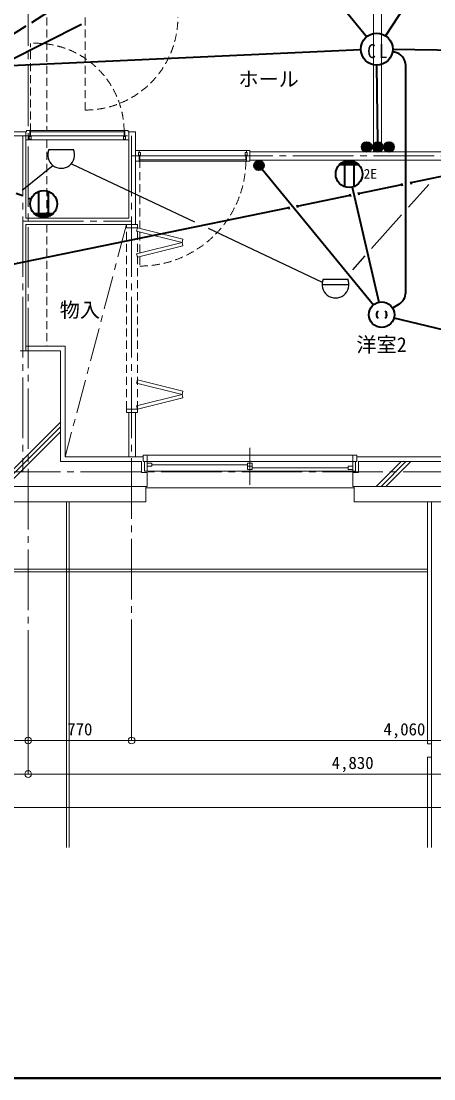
# Model space of a CAD drawing. Units: millimetres at full size, sheet at 1:50; details may follow other scales. Extents: x -9674 to 9699, y -6794 to 6791.
# Drawn here: x 1866 to 4936, y -6794 to 1077 of the extents above; entities that cross this region are included whole.
import ezdxf
from ezdxf.enums import TextEntityAlignment as Align

# ---------------------------------------------------------------- set-up
doc = ezdxf.new("R2010")
doc.units = ezdxf.units.MM
doc.header["$LTSCALE"] = 50
doc.header["$PDMODE"] = 32
doc.header["$PDSIZE"] = 50
for name, pattern in [('CHAIN1', [8, 5, -1, 1, -1]), ('CHAIN2', [12, 9, -1, 1, -1]), ('DASHED1', [1.8, 1.2, -0.6]), ('DASHED3', [4, 3, -1])]:
    doc.linetypes.add(name, pattern=pattern)
for name, color, linetype, lineweight in [('0-0_図面枠', 7, 'Continuous', 9), ('1-0_芯', 134, 'CHAIN2', 9), ('1-1_躯体', 134, 'Continuous', 9), ('1-2_間仕切', 134, 'Continuous', 9), ('1-3_建具', 134, 'Continuous', 9), ('1-5_設備', 134, 'Continuous', 9), ('1-6_ﾊﾞﾙｺﾆｰ・階段', 134, 'Continuous', 9), ('1-7_その他', 134, 'DASHED1', 9), ('1-8_ハッチ', 134, 'Continuous', 9), ('1-B_寸法', 134, 'Continuous', 9), ('1-C_梁', 134, 'DASHED1', 9), ('2-0_芯', 2, 'Continuous', 35), ('2-E', 2, 'Continuous', 35), ('3-3', 1, 'Continuous', 25), ('3-E', 3, 'Continuous', 35)]:
    doc.layers.add(name, color=color, linetype=linetype, lineweight=lineweight)
doc.layers.add('1-A_文字', color=134, linetype='Continuous')
doc.styles.add('ＭＳ ゴシック', font='')
doc.styles.get('ＭＳ ゴシック').set_extended_font_data('MS Gothic')

msp = doc.modelspace()

# ---------------------------------------------------------------- linework, layer by layer
at = {"layer": '0-0_図面枠'}
for p, q in [((-9673.92, -6793.93), (9698.92, -6793.93)), ((-9672.16, -6792.16), (9697.16, -6792.16)), ((-9670.4, -6790.4), (9695.4, -6790.4)), ((9693.64, -6788.64), (-9668.64, -6788.64)), ((-9666.87, -6786.88), (9691.87, -6786.88)), ((-9665.11, -6785.11), (9690.11, -6785.11)), ((-9663.35, -6783.35), (9688.35, -6783.35))]:
    msp.add_line(p, q, dxfattribs=at)
at = {"layer": '1-0_芯'}
for p, q in [((1917.5, 4944.23), (1917.5, -3525.77)), ((-892.5, 224.23), (2687.5, 224.23)), ((1878.5, 224.23), (1878.5, -2275.77)), ((2687.5, 224.23), (2687.5, -3525.77)), ((2687.5, 74.23), (8517.5, 74.23)), ((1878.5, -412.27), (2687.5, -412.27)), ((-8492.5, -2275.77), (8517.5, -2275.77))]:
    msp.add_line(p, q, dxfattribs=at)
at = {"layer": '1-1_躯体'}
for p, q in [((1857.5, -1375.77), (2157.5, -1375.77)), ((2157.5, -1375.77), (2157.5, -2200.77)), ((2157.5, -2200.77), (2760.5, -2200.77)), ((2760.5, -2200.77), (2760.5, -2280.77)), ((4374.5, -2200.77), (4374.5, -2280.77)), ((4374.5, -2200.77), (6507.5, -2200.77)), ((2760.5, -2280.77), (2802.5, -2280.77)), ((2802.5, -2280.77), (2802.5, -2385.77)), ((4374.5, -2280.77), (4332.5, -2280.77)), ((4332.5, -2280.77), (4332.5, -2385.77)), ((1132.5, -2385.77), (2802.5, -2385.77)), ((4332.5, -2385.77), (6807.5, -2385.77))]:
    msp.add_line(p, q, dxfattribs=at)
at = {"layer": '1-2_間仕切'}
for p, q in [((1003.5, 254.23), (1887.5, 254.23)), ((1904.5, 254.23), (1848.5, 254.23)), ((1899.5, -388.77), (1899.5, 254.23)), ((2717.5, 254.23), (2661.5, 254.23)), ((2666.5, -388.77), (2666.5, 254.23)), ((2717.5, 254.23), (2717.5, -435.77)), ((5552.5, 104.23), (3567.5, 104.23)), ((5552.5, 43.23), (3567.5, 43.23)), ((2666.5, -388.77), (1899.5, -388.77)), ((1899.5, -1375.77), (1899.5, -435.77)), ((2717.5, -435.77), (1899.5, -435.77)), ((2666.5, -2165.77), (2666.5, -1835.77)), ((2717.5, -1835.77), (2717.5, -2165.77))]:
    msp.add_line(p, q, dxfattribs=at)
at = {"layer": '1-3_建具', "linetype": 'DASHED1'}
for p, q in [((2342.5, 1104.23), (2342.5, 415.23)), ((1934.5, 254.23), (1934.5, 911.07)), ((2747.5, 44.23), (2747.5, -745.77)), ((2650, -1810.77), (2650, -460.77)), ((2730, -1810.77), (2730, -460.77))]:
    msp.add_line(p, q, dxfattribs=at)
at = {"layer": '1-3_建具'}
for p, q in [((1929.5, 264.23), (1904.5, 264.23)), ((1904.5, 254.23), (1904.5, 264.23)), ((1929.5, 219.23), (1929.5, 264.23)), ((1929.5, 264.23), (2636.5, 264.23)), ((1934.5, 254.23), (1934.5, 224.23)), ((2631.5, 254.23), (1934.5, 254.23)), ((2631.5, 254.23), (2631.5, 224.23)), ((2636.5, 264.23), (2661.5, 264.23)), ((2636.5, 219.23), (2636.5, 264.23)), ((2661.5, 254.23), (2661.5, 264.23)), ((1929.5, 194.23), (1899.5, 194.23)), ((1924.5, 219.23), (1924.5, 199.23)), ((1924.5, 219.23), (1939.5, 219.23)), ((1924.5, 199.23), (1939.5, 199.23)), ((1929.5, 194.23), (1929.5, 199.23)), ((2636.5, 194.23), (1929.5, 194.23)), ((1934.5, 224.23), (2631.5, 224.23)), ((1939.5, 219.23), (1939.5, 199.23)), ((2626.5, 219.23), (2626.5, 199.23)), ((2641.5, 219.23), (2626.5, 219.23)), ((2641.5, 199.23), (2626.5, 199.23)), ((2636.5, 194.23), (2636.5, 199.23)), ((2636.5, 194.23), (2666.5, 194.23)), ((2641.5, 219.23), (2641.5, 199.23)), ((2742.5, 114.23), (2717.5, 114.23)), ((2737.5, 99.23), (2752.5, 99.23)), ((2737.5, 79.23), (2737.5, 99.23)), ((2737.5, 79.23), (2752.5, 79.23)), ((2742.5, 99.23), (2742.5, 114.23)), ((2742.5, 114.23), (3542.5, 114.23)), ((2742.5, 79.23), (2742.5, 34.23)), ((2752.5, 79.23), (2752.5, 99.23)), ((3532.5, 99.23), (3547.5, 99.23)), ((3532.5, 79.23), (3532.5, 99.23)), ((3547.5, 79.23), (3532.5, 79.23)), ((3567.5, 114.23), (3542.5, 114.23)), ((3542.5, 99.23), (3542.5, 114.23)), ((3547.5, 99.23), (3547.5, 79.23)), ((3567.5, 34.23), (3567.5, 114.23)), ((2747.5, 44.23), (2747.5, 74.23)), ((2747.5, 74.23), (3537.5, 74.23)), ((3537.5, 44.23), (2747.5, 44.23)), ((3537.5, 74.23), (3537.5, 44.23)), ((3567.5, 34.23), (3542.5, 34.23)), ((2650, -435.77), (2650, -460.77)), ((2730, -435.77), (2650, -435.77)), ((2730, -460.77), (2650, -460.77)), ((2723.94, -485.03), (2730, -460.77)), ((2730, -435.77), (2730, -460.77)), ((3069.55, -545.66), (2730, -460.77)), ((2723.94, -485.03), (3063.49, -569.91)), ((3063.49, -569.91), (3069.55, -545.66)), ((2723.94, -654.8), (3063.49, -569.91)), ((3069.55, -594.17), (2730, -679.05)), ((3063.49, -569.91), (3069.55, -594.17)), ((2723.94, -654.8), (2730, -679.05)), ((2723.94, -1616.74), (2730, -1592.49)), ((2723.94, -1616.74), (3063.49, -1701.63)), ((3069.55, -1677.38), (2730, -1592.49)), ((2723.94, -1786.52), (3063.49, -1701.63)), ((3069.55, -1725.89), (2730, -1810.77)), ((3063.49, -1701.63), (3069.55, -1677.38)), ((3063.49, -1701.63), (3069.55, -1725.89)), ((2723.94, -1786.52), (2730, -1810.77)), ((2730, -1835.77), (2650, -1835.77)), ((2730, -1810.77), (2730, -1835.77)), ((3567.5, -2374.25), (3567.5, -2097.29)), ((2772.5, -2153.77), (2772.5, -2200.77)), ((2772.5, -2153.77), (2802.5, -2153.77)), ((2772.5, -2200.77), (2802.5, -2200.77)), ((2782.5, -2270.77), (2782.5, -2200.77)), ((2802.5, -2153.77), (2802.5, -2200.77)), ((2802.5, -2153.77), (4332.5, -2153.77)), ((2802.5, -2200.77), (2802.5, -2270.77)), ((2817.5, -2200.77), (2802.5, -2200.77)), ((4317.5, -2200.77), (2817.5, -2200.77)), ((4317.5, -2200.77), (4332.5, -2200.77)), ((4332.5, -2153.77), (4332.5, -2200.77)), ((4362.5, -2153.77), (4332.5, -2153.77)), ((4332.5, -2200.77), (4332.5, -2270.77)), ((4362.5, -2200.77), (4332.5, -2200.77)), ((4352.5, -2270.77), (4352.5, -2200.77)), ((4362.5, -2153.77), (4362.5, -2200.77)), ((2782.5, -2270.77), (2817.5, -2270.77)), ((2837.5, -2211.77), (2802.5, -2211.77)), ((2837.5, -2235.77), (2802.5, -2235.77)), ((4317.5, -2270.77), (2817.5, -2270.77)), ((2837.5, -2211.77), (2837.5, -2235.77)), ((3550, -2223.77), (2837.5, -2223.77)), ((3585, -2211.77), (3550, -2211.77)), ((3585, -2235.77), (3550, -2235.77)), ((3585, -2259.77), (3585, -2211.77)), ((3585, -2247.77), (4297.5, -2247.77)), ((4297.5, -2259.77), (4297.5, -2235.77)), ((4297.5, -2235.77), (4332.5, -2235.77)), ((4297.5, -2259.77), (4332.5, -2259.77)), ((4352.5, -2270.77), (4317.5, -2270.77)), ((2792.5, -2385.77), (2792.5, -2500.77)), ((2792.5, -2395.77), (4342.5, -2395.77)), ((4342.5, -2385.77), (4342.5, -2500.77))]:
    msp.add_line(p, q, dxfattribs=at)
for points in [[(2742.5, 34.23), (2717.5, 34.23), (2717.5, 114.23)], [(3542.5, 79.23), (3542.5, 34.23), (2742.5, 34.23)], [(2730, -1810.77), (2650, -1810.77), (2650, -1835.77)], [(3585, -2259.77), (3550, -2259.77), (3550, -2211.77)]]:
    msp.add_lwpolyline(points, dxfattribs=at)
at = {"layer": '1-3_建具', "linetype": 'DASHED1'}
for centre, radius, start, end in [((2342.5, 1104.23), 689, 270, 0), ((1973.5, 254.23), 658, 0, 93.39794), ((2747.5, 44.23), 790, 270, 360)]:
    msp.add_arc(centre, radius, start, end, dxfattribs=at)
at = {"layer": '1-5_設備'}
for p, q in [((4487.5, 1564.23), (4487.5, 104.23)), ((4547.5, 1564.23), (4547.5, 104.23))]:
    msp.add_line(p, q, dxfattribs=at)
at = {"layer": '1-6_ﾊﾞﾙｺﾆｰ・階段'}
for p, q in [((1142.5, -2500.77), (2792.5, -2500.77)), ((2203.5, -2500.77), (2203.5, -5071.4)), ((2223.5, -2500.77), (2223.5, -5071.4)), ((4342.5, -2500.77), (6807.5, -2500.77)), ((4889.5, -2500.77), (4889.5, -4300.77)), ((4919.5, -2500.77), (4919.5, -5071.4)), ((-6242.5, -3000.77), (4889.5, -3000.77)), ((-6242.5, -3020.77), (4889.5, -3020.77)), ((4919.5, -4300.77), (4889.5, -4300.77)), ((4919.5, -4400.77), (4889.5, -4400.77)), ((4889.5, -4400.77), (4889.5, -5071.4))]:
    msp.add_line(p, q, dxfattribs=at)
at = {"layer": '1-7_その他', "linetype": 'CHAIN1'}
msp.add_line((2650, -435.77), (2192.5, -2165.77), dxfattribs=at)
at = {"layer": '1-8_ハッチ'}
for p, q in [((1899.5, -1340.77), (2192.5, -1340.77)), ((2192.5, -1340.77), (2192.5, -2165.77)), ((1679.63, -2385.77), (2157.5, -1907.91)), ((1714.99, -2385.77), (2157.5, -1943.26)), ((1750.34, -2385.77), (2157.5, -1978.62)), ((2192.5, -2165.77), (2772.5, -2165.77)), ((4362.5, -2165.77), (6472.5, -2165.77)), ((4508.06, -2385.77), (4693.06, -2200.77)), ((4543.42, -2385.77), (4728.42, -2200.77)), ((4578.77, -2385.77), (4763.77, -2200.77))]:
    msp.add_line(p, q, dxfattribs=at)
at = {"layer": '1-B_寸法'}
for p, q in [((1917.5, -4525.77), (1917.5, -3525.77)), ((2687.5, -4275.77), (2687.5, -3525.77)), ((-892.5, -4275.77), (1917.5, -4275.77)), ((1917.5, -4275.77), (2687.5, -4275.77)), ((2687.5, -4275.77), (6747.5, -4275.77)), ((-3032.5, -4525.77), (1917.5, -4525.77)), ((1917.5, -4525.77), (6747.5, -4525.77)), ((-6752.5, -4775.77), (6747.5, -4775.77))]:
    msp.add_line(p, q, dxfattribs=at)
for p in [(1917.5, -4275.77), (2687.5, -4275.77), (1917.5, -4525.77)]:
    msp.add_point(p, dxfattribs=at)
at = {"layer": '1-C_梁'}
for p, q in [((2057.5, 1104.23), (2057.5, 264.23)), ((2057.5, 194.23), (2057.5, -388.77)), ((2057.5, -435.77), (2057.5, -1340.77))]:
    msp.add_line(p, q, dxfattribs=at)
at = {"layer": '2-0_芯'}
for p, q in [((4872.05, 1420.19), (4576.27, 968.07)), ((4095.98, 1379.42), (4436.32, 960.84)), ((4630.01, 867.34), (5927.58, 852.71)), ((4392.6, 863.28), (730.41, 696.53)), ((4644.34, 844.89), (4628.17, 847.78)), ((4519.52, 176.46), (4512.67, 749.91)), ((4726.75, -942.93), (4726.75, 746.45)), ((4407.36, 118.85), (4407.36, 162.06)), ((4416.97, 110), (4416.97, 170.91)), ((4426.57, 105.75), (4426.57, 175.16)), ((4436.17, 104.45), (4436.17, 176.46)), ((4445.77, 105.75), (4445.77, 175.16)), ((4455.37, 110), (4455.37, 170.91)), ((4464.98, 118.85), (4464.98, 162.06)), ((4490.71, 118.85), (4490.71, 162.06)), ((4500.32, 110), (4500.32, 170.91)), ((4509.92, 105.75), (4509.92, 175.16)), ((4519.52, 104.45), (4519.52, 176.46)), ((4529.12, 105.75), (4529.12, 175.16)), ((4538.72, 110), (4538.72, 170.91)), ((4548.32, 118.85), (4548.32, 162.06)), ((4574.06, 118.85), (4574.06, 162.06)), ((4583.66, 110), (4583.66, 170.91)), ((4593.27, 105.75), (4593.27, 175.16)), ((4602.87, 104.45), (4602.87, 176.46)), ((4612.47, 105.75), (4612.47, 175.16)), ((4622.07, 110), (4622.07, 170.91)), ((4631.67, 118.85), (4631.67, 162.06)), ((3671.04, 2.85), (3599.03, 2.85)), ((3669.74, 12.45), (3600.33, 12.45)), ((3665.49, 22.05), (3604.57, 22.05)), ((3656.64, 31.65), (3613.43, 31.65)), ((4377.23, 8.79), (4234.4, 8.79)), ((4374.16, 11.8), (4237.48, 11.8)), ((4367.13, 17.8), (4244.51, 17.8)), ((4358.5, 23.8), (4253.14, 23.8)), ((4347.28, 29.8), (4264.35, 29.8)), ((4270.82, 32.48), (4270.82, -154.92)), ((4330.14, 35.8), (4281.5, 35.8)), ((4340.82, 32.48), (4340.82, -154.92)), ((3669.74, -6.76), (3600.33, -6.76)), ((3665.49, -16.36), (3604.57, -16.36)), ((3656.64, -25.96), (3613.43, -25.96)), ((3657.9, -24.97), (4487.38, -1034.11)), ((1998.18, -377.1), (1998.18, -189.7)), ((2068.18, -377.1), (2068.18, -189.7)), ((4328.35, -158.67), (4526.3, -1014.94)), ((1961.77, -353.42), (2104.6, -353.42)), ((1964.84, -356.42), (2101.52, -356.42)), ((1971.87, -362.42), (2094.49, -362.42)), ((1980.5, -368.42), (2085.86, -368.42)), ((1991.72, -374.42), (2074.65, -374.42)), ((2008.86, -380.42), (2057.5, -380.42)), ((4678.45, -1028.52), (4629.01, -1058.39)), ((4639.63, -1131.41), (6260.08, -1519.12))]:
    msp.add_line(p, q, dxfattribs=at)
at = {"layer": '2-0_芯', "linetype": 'CHAIN1'}
msp.add_line((1177.69, 53.26), (1940.11, -246.77), dxfattribs=at)
at = {"layer": '2-0_芯'}
for centre, radius in [((4436.17, 140.46), 36.01), ((4519.52, 140.46), 36.01), ((4602.87, 140.46), 36.01), ((3635.03, 2.85), 36.01), ((4305.82, -61.22), 100.02), ((2033.18, -283.4), 100.02)]:
    msp.add_circle(centre, radius, dxfattribs=at)
for centre, start, end in [((4626.75, 746.45), 0, 79.86557), ((4626.75, -942.93), 301.13198, 0)]:
    msp.add_arc(centre, 100, start, end, dxfattribs=at)
at = {"layer": '2-E'}
for centre, radius in [((4511.25, 868.68), 118.77), ((4547.7, -1107.5), 95)]:
    msp.add_circle(centre, radius, dxfattribs=at)
for centre, start, end in [((4547.77, -1107.5), 134.60825, 225.39172), ((4547.62, -1107.5), 314.60825, 45.39172)]:
    msp.add_arc(centre, 38.07, start, end, dxfattribs=at)
at = {"layer": '3-3'}
for p, q in [((2072.09, 121.59), (2255.46, 121.59)), ((2102.73, 2.35), (1873.57, -182.44)), ((2239.23, 15.92), (3154.46, -416.68)), ((4898.72, -138.64), (4748.03, -306.8)), ((4696.03, -364.83), (4472.64, -614.12)), ((3256.57, -464.95), (4106.08, -866.48)), ((4422.27, -670.34), (4329.88, -773.44)), ((4113.03, -843.09), (4296.4, -843.09)), ((4104.7, -883.1), (4304.74, -883.1))]:
    msp.add_line(p, q, dxfattribs=at)
for centre in [(2163.78, 81.6), (4204.72, -883.09)]:
    msp.add_arc(centre, 100.03, 156.4305, 23.56947, dxfattribs=at)
at = {"layer": '3-E', "linetype": 'DASHED3'}
msp.add_line((1436.59, 747.29), (6128.99, 3706.49), dxfattribs=at)
at = {"layer": '3-E'}
for p, q in [((1770.03, 778.18), (2314.75, 1054.37)), ((5402.27, 4.38), (4765.3, -125.97)), ((4375.64, -205.71), (4698.3, -139.68)), ((4696.29, -129.88), (4700.3, -149.48)), ((4763.29, -116.17), (4767.3, -135.77)), ((3919, -299.15), (4313.77, -218.37)), ((4311.77, -208.57), (4315.78, -228.16)), ((4373.64, -195.91), (4377.65, -215.5)), ((3857.3, -311.78), (1114.75, -873)), ((3855.29, -301.98), (3859.3, -321.58)), ((3917, -289.35), (3921.01, -308.95))]:
    msp.add_line(p, q, dxfattribs=at)

# ---------------------------------------------------------------- texts
at = {"layer": '1-A_文字', "style": 'ＭＳ ゴシック'}
for s, p in [('ホール', (3481.37, 557.32)), ('物入', (2152.21, -1160.35)), ('洋室2', (4359.63, -1418.47))]:
    msp.add_text(s, height=110, dxfattribs=at).set_placement(p, align=Align.BOTTOM_LEFT)
at = {"layer": '1-B_寸法', "style": 'ＭＳ ゴシック'}
for s, p in [('770', (2208.75, -4265.77)), ('4,060', (4561.25, -4265.77)), ('4,830', (4176.25, -4515.77))]:
    msp.add_text(s, height=91.64, dxfattribs=at).set_placement(p, align=Align.BOTTOM_LEFT)
at = {"layer": '2-0_芯', "color": 7, "style": 'ＭＳ ゴシック'}
msp.add_text('2E', height=73.31, dxfattribs=at).set_placement((4413.63, -118.04), align=Align.BOTTOM_LEFT)
at = {"layer": '2-E', "color": 7, "insert": (4440.17, 799.78), "char_height": 104.5, "attachment_point": 7, "style": 'ＭＳ ゴシック'}
msp.add_mtext('\\T1.36;\\W0.9;CL', dxfattribs=at)

doc.saveas('drawing.dxf')
